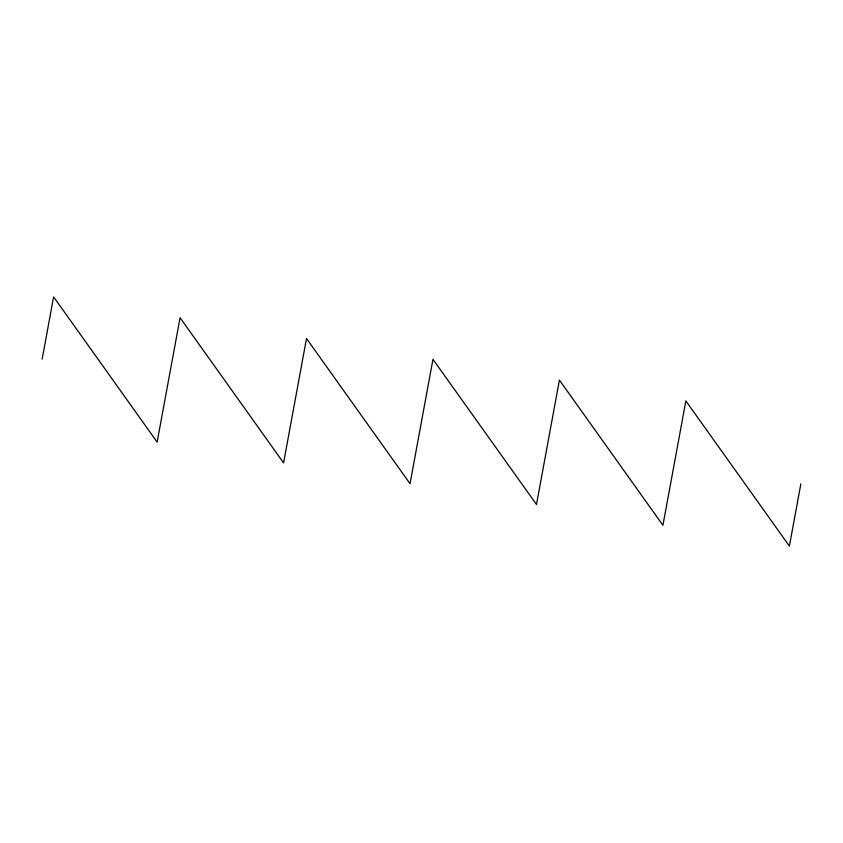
<?xml version="1.0" encoding="UTF-8"?>
<svg xmlns="http://www.w3.org/2000/svg" width="843" height="843" viewBox="0 0 843 843"><rect width="100%" height="100%" fill="white"/><g stroke="black" fill="none" stroke-linecap="round" stroke-linejoin="round"><path stroke-width="1.26" d="M42.15 359.107L53.615 296.905L157.135 442.101L180.065 317.706L283.585 462.902L306.515 338.507L410.035 483.703L432.965 359.297L536.485 504.493L559.415 380.098L662.935 525.294L685.865 400.899L789.385 546.095L800.85 483.893"/></g></svg>
